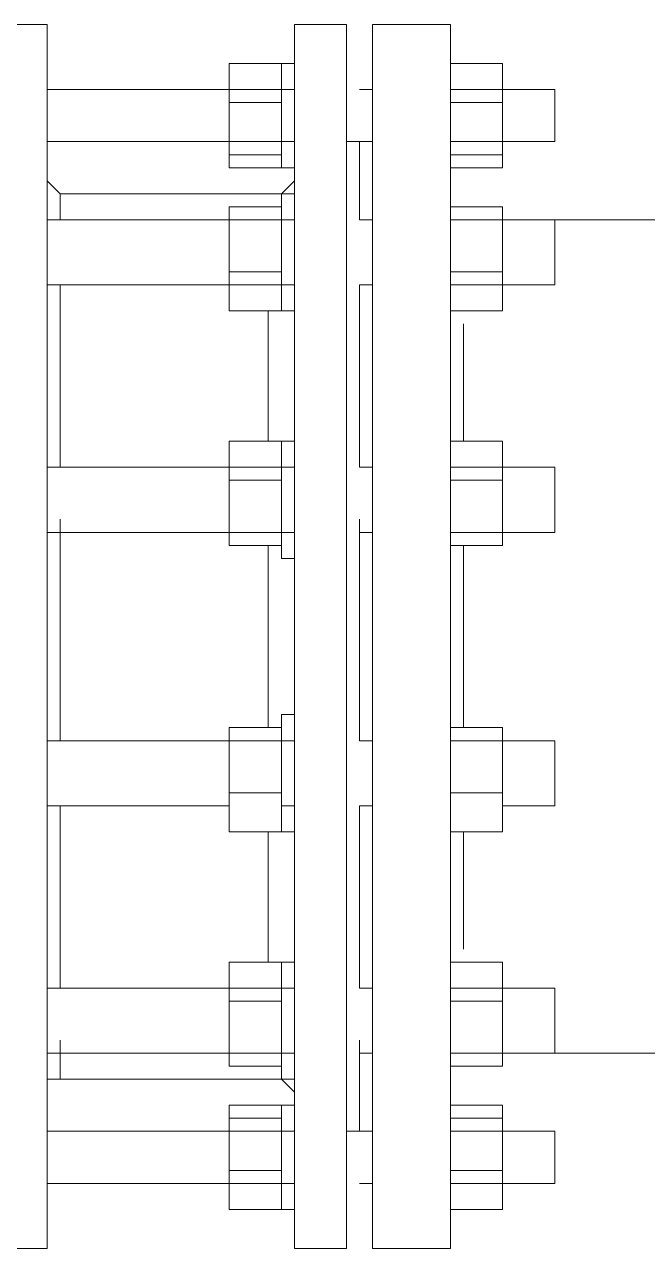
# Model space of a CAD drawing. Extents: x -187 to 52, y -9 to 65.
# Drawn here: x -130.0493 to -129.8469, y 35.9374 to 36.3349 of the extents above; entities that cross this region are included whole.
import ezdxf

# ---------------------------------------------------------------- set-up
doc = ezdxf.new("R2010")
doc.units = 0
doc.header["$MEASUREMENT"] = 0
doc.layers.add('PDF4_Geometría', color=7, linetype='Continuous')

msp = doc.modelspace()

# ---------------------------------------------------------------- linework, layer by layer
at = {"layer": 'PDF4_Geometría', "lineweight": 9}
for points in [[(-130.05893, 36.33489), (-130.04201, 36.33489)], [(-130.04201, 36.31374), (-130.04201, 36.3222), (-130.04201, 36.33489), (-130.04201, 36.3222)], [(-129.96166, 36.33489), (-129.94474, 36.33489)], [(-129.96166, 36.31374), (-129.96166, 36.3222), (-129.96166, 36.33489), (-129.96166, 36.3222)], [(-129.94474, 36.31374), (-129.94474, 36.3222), (-129.94474, 36.33489), (-129.94474, 36.3222)], [(-129.94474, 36.2926), (-129.94474, 36.28837), (-129.94474, 36.2926), (-129.94474, 36.28837), (-129.94474, 36.2926), (-129.94474, 36.28837), (-129.94474, 36.27568), (-129.94474, 36.27145), (-129.94474, 36.26722), (-129.94474, 36.25454), (-129.94474, 36.25031), (-129.94474, 36.21647), (-129.94474, 36.1911), (-129.94474, 36.18264), (-129.94474, 36.17418), (-129.94474, 36.16995), (-129.94474, 36.17418), (-129.94474, 36.13612), (-129.94474, 36.18264), (-129.94474, 36.22916), (-129.94474, 36.26722), (-129.94474, 36.30106), (-129.94474, 36.3222), (-129.94474, 36.33489), (-129.94474, 36.3222), (-129.94474, 36.31374), (-129.94474, 36.31797), (-129.94474, 36.31374), (-129.94474, 36.30951), (-129.94474, 36.29683)], [(-129.93628, 36.33489), (-129.91091, 36.33489)], [(-129.93628, 36.31374), (-129.93628, 36.3222), (-129.93628, 36.33066), (-129.93628, 36.33489), (-129.93628, 36.33066), (-129.93628, 36.3222)], [(-129.91091, 36.31374), (-129.91091, 36.3222), (-129.91091, 36.33066), (-129.91091, 36.33489), (-129.91091, 36.33066), (-129.91091, 36.3222)], [(-129.96589, 36.3222), (-129.96166, 36.3222)], [(-129.96589, 36.3222), (-129.96166, 36.3222)], [(-129.91091, 36.31374), (-129.91091, 36.3222), (-129.91091, 36.31374), (-129.91091, 36.3222)], [(-129.91091, 36.31374), (-129.91091, 36.3222), (-129.91091, 36.31374), (-129.91091, 36.3222)], [(-129.91091, 36.28837), (-129.91091, 36.30106), (-129.91091, 36.31374), (-129.91091, 36.3222), (-129.91091, 36.31374), (-129.91091, 36.30106)], [(-129.94051, 36.31374), (-129.93628, 36.31374)], [(-129.91091, 36.29683), (-129.91091, 36.30528), (-129.91091, 36.31374), (-129.91091, 36.30528)], [(-129.87708, 36.30106), (-129.87708, 36.29683), (-129.87708, 36.30106), (-129.87708, 36.30951), (-129.87708, 36.31374), (-129.87708, 36.30951)], [(-129.87708, 36.30528), (-129.87708, 36.29683), (-129.87708, 36.30528), (-129.87708, 36.31374)], [(-129.87708, 36.30106), (-129.87708, 36.29683), (-129.87708, 36.30106), (-129.87708, 36.30951), (-129.87708, 36.31374), (-129.87708, 36.30951)], [(-129.87708, 36.30528), (-129.87708, 36.29683), (-129.87708, 36.30528), (-129.87708, 36.31374)], [(-129.96589, 36.29683), (-129.96166, 36.29683), (-130.04201, 36.29683), (-129.9828, 36.29683), (-129.9828, 36.28837), (-129.96589, 36.28837)], [(-129.96589, 36.29683), (-129.96589, 36.28837), (-129.9828, 36.28837), (-129.9828, 36.29683), (-129.9828, 36.2926), (-129.9828, 36.28837), (-129.96589, 36.28837), (-129.96589, 36.2926)], [(-129.96166, 36.27145), (-129.96166, 36.29683)], [(-129.91091, 36.29683), (-129.91091, 36.28837), (-129.91091, 36.29683), (-129.91091, 36.28837)], [(-129.91091, 36.29683), (-129.91091, 36.28837), (-129.91091, 36.29683), (-129.91091, 36.28837)], [(-129.91091, 36.28837), (-129.91091, 36.29683)], [(-129.96166, 36.28414), (-129.96589, 36.27991), (-129.97012, 36.27991), (-129.96589, 36.27991)], [(-129.96589, 36.27568), (-129.96589, 36.27145), (-129.96589, 36.27991), (-129.96589, 36.27145), (-129.96589, 36.27991), (-129.96589, 36.27145), (-129.96589, 36.27568), (-129.97012, 36.27568)], [(-129.96589, 36.27991), (-129.96166, 36.27991)], [(-129.96589, 36.27991), (-129.96166, 36.27991)], [(-129.91091, 36.27991), (-129.91091, 36.27568)], [(-129.89399, 36.27568), (-129.89399, 36.27145), (-129.89399, 36.27568), (-129.91091, 36.27568), (-129.91091, 36.27991), (-129.91091, 36.27568)], [(-129.91091, 36.24185), (-129.91091, 36.24608), (-129.91091, 36.25877), (-129.91091, 36.27145), (-129.91091, 36.27991), (-129.91091, 36.27145), (-129.91091, 36.25877), (-129.91091, 36.24608)], [(-129.96589, 36.27568), (-129.96589, 36.27145), (-129.9828, 36.27145), (-129.9828, 36.27568)], [(-129.91091, 36.25031), (-129.91091, 36.25454), (-129.91091, 36.26299), (-129.91091, 36.27145), (-129.91091, 36.26299), (-129.91091, 36.25454)], [(-129.89399, 36.27145), (-129.74175, 36.27145)], [(-129.87708, 36.26299), (-129.87708, 36.25454), (-129.87708, 36.25031), (-129.87708, 36.25454), (-129.87708, 36.26299), (-129.87708, 36.27145)], [(-129.9828, 36.25454), (-129.9828, 36.24185), (-129.96589, 36.24185), (-129.96589, 36.25454)], [(-129.91091, 36.25454), (-129.91091, 36.24185), (-129.89399, 36.24185), (-129.89399, 36.25454)], [(-129.93628, 36.1911), (-129.93628, 36.21647), (-129.93628, 36.25031), (-129.93628, 36.21647)], [(-129.91091, 36.1911), (-129.91091, 36.19956), (-129.91091, 36.19533), (-129.91091, 36.19956)], [(-129.91091, 36.16573), (-129.91091, 36.1615), (-129.91091, 36.16995), (-129.91091, 36.18687), (-129.91091, 36.19533), (-129.91091, 36.18687), (-129.91091, 36.16995)], [(-129.91091, 36.16995), (-129.91091, 36.18264), (-129.91091, 36.1911), (-129.91091, 36.18264)], [(-129.87708, 36.1911), (-129.87708, 36.18264), (-129.87708, 36.17418), (-129.87708, 36.16995), (-129.87708, 36.17418), (-129.87708, 36.18264)], [(-129.93628, 36.13612), (-129.93628, 36.17418)], [(-129.91091, 36.16573), (-129.91091, 36.17418)], [(-129.9828, 36.16995), (-129.9828, 36.16573), (-129.96589, 36.16573), (-129.96589, 36.16995)], [(-129.91091, 36.16995), (-129.91091, 36.16573), (-129.89399, 36.16573), (-129.89399, 36.16995)], [(-129.96589, 36.10652), (-129.96589, 36.10229), (-129.9828, 36.10229), (-129.9828, 36.10652)], [(-129.89399, 36.10652), (-129.89399, 36.10229), (-129.91091, 36.10229), (-129.91091, 36.10652)], [(-129.91091, 36.08114), (-129.91091, 36.08537), (-129.91091, 36.09383), (-129.91091, 36.08537), (-129.91091, 36.08114), (-129.91091, 36.07269), (-129.91091, 36.08537), (-129.91091, 36.09806), (-129.91091, 36.08537), (-129.91091, 36.07269)], [(-129.91091, 36.09383), (-129.91091, 36.0896)], [(-129.93628, 36.02194), (-129.94051, 36.02194), (-129.94051, 36.05577), (-129.94051, 36.08114), (-129.93628, 36.08114), (-129.93628, 36.05577)], [(-129.96589, 36.02194), (-129.96589, 36.02617), (-129.96589, 36.03039), (-129.96589, 36.02617), (-129.96589, 36.01348)], [(-129.96166, 36.01348), (-129.96166, 36.02617), (-129.96166, 36.03039), (-129.96166, 36.02617), (-129.96166, 36.02194)], [(-129.89399, 36.03039), (-129.89399, 36.01771), (-129.91091, 36.01771), (-129.91091, 36.03039)], [(-129.91091, 36.02194), (-129.91091, 36.02617), (-129.91091, 36.03039), (-129.91091, 36.02617), (-129.91091, 36.01348), (-129.91091, 36.02617), (-129.91091, 36.03039), (-129.91091, 36.02617), (-129.91091, 36.02194), (-129.91091, 36.01348)], [(-129.87708, 36.02194), (-129.87708, 36.01348), (-129.87708, 36.00502), (-129.87708, 36.00079), (-129.87708, 36.00502), (-129.87708, 36.01348)], [(-129.96589, 36.00502), (-129.96589, 36.01348), (-129.96589, 36.00079), (-129.96589, 35.99233), (-129.96589, 36.00079)], [(-129.96166, 36.01348), (-129.96166, 36.00502), (-129.96166, 36.00079), (-129.96166, 35.99233), (-129.96166, 36.00079)], [(-129.91091, 36.00502), (-129.91091, 36.01348), (-129.91091, 36.00502), (-129.91091, 36.00079), (-129.91091, 35.99233), (-129.91091, 36.00079), (-129.91091, 36.01348), (-129.91091, 36.00079), (-129.91091, 35.99233), (-129.91091, 36.00079)], [(-129.94051, 35.98387), (-129.94051, 35.97542), (-129.94051, 35.98387), (-129.94051, 35.99656), (-129.94051, 36.00502), (-129.94051, 35.99656), (-129.94051, 35.98387), (-129.94051, 35.97542)], [(-130.04201, 35.97542), (-130.04201, 36.00079), (-130.04201, 35.99233), (-130.04201, 35.9881), (-130.04201, 35.99233), (-130.04201, 36.00079)], [(-129.96589, 36.00079), (-129.96589, 35.99233)], [(-129.96166, 35.99233), (-129.96589, 35.99233)], [(-129.96166, 35.99233), (-129.96589, 35.99233)], [(-129.91091, 35.99233), (-129.91091, 35.97965)], [(-129.96589, 35.98387), (-129.96589, 35.97965), (-129.9828, 35.97965), (-129.9828, 35.98387)], [(-129.96589, 35.98387), (-129.96166, 35.98387)], [(-129.96589, 35.98387), (-129.96166, 35.98387)], [(-129.96589, 35.98387), (-129.96589, 35.97542)], [(-129.96589, 35.98387), (-129.96589, 35.97542)], [(-129.94474, 35.98387), (-129.94474, 35.97965)], [(-129.93628, 35.98387), (-129.93628, 35.97542), (-129.93628, 35.98387), (-129.93628, 35.97542), (-129.93628, 35.98387), (-129.93628, 35.97965)], [(-129.91091, 35.98387), (-129.91091, 35.97542)], [(-129.91091, 35.97542), (-129.91091, 35.98387), (-129.91091, 35.97542), (-129.91091, 35.98387)], [(-129.89399, 35.98387), (-129.89399, 35.97965), (-129.91091, 35.97965), (-129.91091, 35.98387)], [(-129.91091, 35.97542), (-129.91091, 35.98387), (-129.91091, 35.97119), (-129.91091, 35.9585), (-129.91091, 35.97119), (-129.91091, 35.98387), (-129.91091, 35.97542), (-129.91091, 35.97119), (-129.91091, 35.96273), (-129.91091, 35.97119)], [(-129.87708, 35.96696), (-129.87708, 35.97542), (-129.87708, 35.96696), (-129.87708, 35.9585)], [(-129.87708, 35.97119), (-129.87708, 35.97542), (-129.87708, 35.97119), (-129.87708, 35.96273), (-129.87708, 35.9585), (-129.87708, 35.96273)], [(-129.87708, 35.96696), (-129.87708, 35.97542), (-129.87708, 35.96696), (-129.87708, 35.9585)], [(-129.87708, 35.97119), (-129.87708, 35.97542), (-129.87708, 35.97119), (-129.87708, 35.96273), (-129.87708, 35.9585), (-129.87708, 35.96273)], [(-129.91091, 35.9585), (-129.91091, 35.96273), (-129.91091, 35.9585), (-129.91091, 35.95004), (-129.91091, 35.9585), (-129.91091, 35.95004)], [(-130.04201, 35.9585), (-130.04201, 35.95004), (-130.04201, 35.93735), (-130.04201, 35.95004)], [(-129.96589, 35.9585), (-129.96589, 35.95004)], [(-129.96589, 35.9585), (-129.96589, 35.95004)], [(-129.96166, 35.9585), (-129.96166, 35.95004), (-129.96166, 35.93735), (-129.96166, 35.95004)], [(-129.94474, 35.9585), (-129.94474, 35.95004), (-129.94474, 35.93735), (-129.94474, 35.95004)], [(-129.93628, 35.9585), (-129.93628, 35.95004), (-129.93628, 35.94158), (-129.93628, 35.93735), (-129.93628, 35.94158), (-129.93628, 35.95004)], [(-129.91091, 35.9585), (-129.91091, 35.95004), (-129.91091, 35.94158), (-129.91091, 35.93735), (-129.91091, 35.94158), (-129.91091, 35.95004)], [(-129.91091, 35.9585), (-129.91091, 35.95004), (-129.91091, 35.9585), (-129.91091, 35.95004)], [(-129.96166, 35.95004), (-129.96589, 35.95004)], [(-129.96166, 35.95004), (-129.96589, 35.95004)], [(-130.04201, 35.93735), (-130.05893, 35.93735)], [(-129.94474, 35.93735), (-129.96166, 35.93735)], [(-129.91091, 35.93735), (-129.93628, 35.93735)]]:
    msp.add_lwpolyline(points, close=True, dxfattribs=at)
for points in [[(-130.04201, 36.2926), (-130.04201, 36.29683), (-130.04201, 36.30951), (-130.04201, 36.31374), (-130.04201, 36.31797), (-130.04201, 36.31374), (-130.04201, 36.3222), (-130.04201, 36.33489), (-130.04201, 36.3222), (-130.04201, 36.30106), (-130.04201, 36.26722), (-130.04201, 36.22916), (-130.04201, 36.18264), (-130.04201, 36.13612), (-130.04201, 36.0896), (-130.04201, 36.04308), (-130.04201, 36.00502), (-130.04201, 35.97119), (-130.04201, 35.95004), (-130.04201, 35.93735), (-130.04201, 35.95004), (-130.04201, 35.9585), (-129.96166, 35.9585), (-129.96166, 35.95004), (-129.96166, 35.9585), (-129.96166, 35.95004), (-129.96166, 35.93735), (-129.96166, 35.95004), (-129.96166, 35.97119), (-129.96166, 36.00502), (-129.96166, 36.04308), (-129.96166, 36.0896), (-129.96166, 36.13612), (-129.96166, 36.18264), (-129.96166, 36.22916), (-129.96166, 36.26722), (-129.96166, 36.30106), (-129.96166, 36.3222), (-129.96166, 36.33489), (-129.96166, 36.3222), (-129.96166, 36.31374), (-129.96166, 36.31797), (-129.96166, 36.31374), (-129.96166, 36.30951), (-129.96166, 36.29683), (-129.96166, 36.2926)], [(-129.93628, 36.18264), (-129.93628, 36.1911), (-129.94051, 36.1911), (-129.94051, 36.21647), (-129.94051, 36.25031), (-129.93628, 36.25031), (-129.93628, 36.25454), (-129.93628, 36.25877), (-129.93628, 36.26299), (-129.93628, 36.26722), (-129.93628, 36.27145), (-129.93628, 36.27568), (-129.93628, 36.28837), (-129.93628, 36.29683), (-129.93628, 36.28837), (-129.93628, 36.29683), (-129.93628, 36.28837), (-129.93628, 36.27568), (-129.93628, 36.27145), (-129.93628, 36.27568), (-129.93628, 36.28837), (-129.93628, 36.29683), (-129.93628, 36.28837), (-129.93628, 36.29683), (-129.93628, 36.30528), (-129.93628, 36.30951), (-129.93628, 36.31374), (-129.93628, 36.3222), (-129.93628, 36.33066), (-129.93628, 36.33489), (-129.93628, 36.33066), (-129.93628, 36.3222), (-129.93628, 36.29683), (-129.93628, 36.26722), (-129.93628, 36.22916), (-129.93628, 36.18264), (-129.93628, 36.13612), (-129.93628, 36.10229), (-129.93628, 36.09806)], [(-129.89399, 36.2926), (-129.89399, 36.28837), (-129.91091, 36.28837), (-129.91091, 36.2926), (-129.91091, 36.28837), (-129.89399, 36.28837), (-129.89399, 36.2926), (-129.89399, 36.29683), (-129.89399, 36.28837), (-129.91091, 36.28837), (-129.91091, 36.29683), (-129.91091, 36.28837), (-129.91091, 36.29683), (-129.91091, 36.2926), (-129.91091, 36.27991), (-129.91091, 36.29683), (-129.91091, 36.30528), (-129.91091, 36.30951), (-129.91091, 36.31374), (-129.91091, 36.3222), (-129.91091, 36.33066), (-129.91091, 36.33489), (-129.91091, 36.33066), (-129.91091, 36.3222), (-129.91091, 36.29683), (-129.91091, 36.26722), (-129.91091, 36.22916), (-129.91091, 36.18264), (-129.91091, 36.13612), (-129.91091, 36.0896), (-129.91091, 36.04308), (-129.91091, 36.00502), (-129.91091, 35.97542), (-129.91091, 35.95004), (-129.91091, 35.94158), (-129.91091, 35.93735), (-129.91091, 35.94158), (-129.91091, 35.95004), (-129.91091, 35.9585), (-129.91091, 35.95004), (-129.89399, 35.95004), (-129.89399, 35.9585), (-129.89399, 35.95427), (-129.89399, 35.95004), (-129.91091, 35.95004), (-129.91091, 35.95427), (-129.91091, 35.9585), (-129.87708, 35.9585)], [(-129.9828, 36.3222), (-129.96589, 36.3222)], [(-129.9828, 36.3222), (-129.9828, 36.31797)], [(-129.9828, 36.3222), (-129.96589, 36.3222)], [(-129.9828, 36.3222), (-129.9828, 36.31374)], [(-129.9828, 36.3222), (-129.9828, 36.31797)], [(-129.9828, 36.30528), (-129.9828, 36.30951), (-129.9828, 36.2926), (-129.96589, 36.2926), (-129.96589, 36.30951), (-129.9828, 36.30951), (-129.9828, 36.3222), (-129.96589, 36.3222), (-129.96589, 36.31797), (-129.96589, 36.31374), (-129.96589, 36.3222), (-129.96589, 36.30951), (-129.96589, 36.30528)], [(-129.9828, 36.3222), (-129.96589, 36.3222)], [(-129.96589, 36.31374), (-129.96589, 36.3222), (-129.96589, 36.31374)], [(-129.96589, 36.31374), (-129.96589, 36.3222)], [(-129.96589, 36.3222), (-129.96589, 36.31374)], [(-129.96589, 36.31374), (-129.96589, 36.3222)], [(-129.96589, 36.31374), (-129.96589, 36.3222), (-129.96589, 36.31374)], [(-129.96589, 36.31797), (-129.96589, 36.3222)], [(-129.96589, 36.3222), (-129.96589, 36.31374), (-129.96589, 36.30106), (-129.96589, 36.28837)], [(-129.96166, 36.31374), (-129.96166, 36.3222), (-129.96166, 36.31374)], [(-129.96166, 36.3222), (-129.96166, 36.31374)], [(-129.96166, 36.31374), (-129.96166, 36.3222)], [(-129.96166, 36.31374), (-129.96166, 36.3222), (-129.96166, 36.31374)], [(-129.96166, 36.3222), (-129.96166, 36.31374)], [(-129.96166, 36.28837), (-129.96166, 36.30106), (-129.96166, 36.31374), (-129.96166, 36.3222)], [(-129.91091, 36.31374), (-129.91091, 36.3222), (-129.91091, 36.31374)], [(-129.91091, 36.31374), (-129.91091, 36.3222), (-129.91091, 36.31374)], [(-129.91091, 36.30528), (-129.91091, 36.30951), (-129.91091, 36.2926), (-129.89399, 36.2926), (-129.89399, 36.30951), (-129.91091, 36.30951), (-129.91091, 36.3222), (-129.89399, 36.3222), (-129.89399, 36.31797), (-129.89399, 36.31374), (-129.87708, 36.31374), (-129.91091, 36.31374), (-129.91091, 36.31797), (-129.91091, 36.31374), (-129.91091, 36.3222), (-129.89399, 36.3222), (-129.89399, 36.31374), (-129.89399, 36.31797), (-129.89399, 36.3222), (-129.91091, 36.3222), (-129.91091, 36.31797), (-129.91091, 36.3222), (-129.89399, 36.3222), (-129.89399, 36.30951), (-129.89399, 36.30528)], [(-129.91091, 36.31374), (-129.91091, 36.3222), (-129.91091, 36.31374)], [(-129.9828, 36.31797), (-129.9828, 36.31374)], [(-129.9828, 36.31797), (-129.9828, 36.31374)], [(-129.96589, 36.31374), (-129.96589, 36.31797)], [(-129.9828, 36.31374), (-130.04201, 36.31374)], [(-129.96166, 36.31374), (-130.04201, 36.31374)], [(-129.96166, 36.31374), (-129.96589, 36.31374)], [(-129.96589, 36.29683), (-129.96589, 36.30528), (-129.96589, 36.31374)], [(-129.96166, 36.31374), (-129.96166, 36.30528), (-129.96166, 36.29683)], [(-129.9828, 36.29683), (-129.9828, 36.30106)], [(-129.96589, 36.30106), (-129.96589, 36.29683)], [(-129.91091, 36.30106), (-129.91091, 36.29683), (-129.91091, 36.28837), (-129.89399, 36.28837), (-129.89399, 36.29683), (-129.87708, 36.29683), (-129.91091, 36.29683), (-129.91091, 36.27991), (-129.91091, 36.27568), (-129.91091, 36.27145), (-129.87708, 36.27145)], [(-129.89399, 36.30106), (-129.89399, 36.29683)], [(-129.96166, 36.24185), (-129.96166, 36.24608), (-129.96166, 36.25877), (-129.96166, 36.27145), (-129.96166, 36.27991), (-129.96166, 36.27145), (-129.96166, 36.27568), (-129.96166, 36.28414), (-129.96166, 36.27991), (-129.96166, 36.27145), (-129.96166, 36.27568), (-129.96166, 36.28414), (-129.96166, 36.27991), (-129.96166, 36.27145), (-130.04201, 36.27145), (-130.04201, 36.27991), (-130.04201, 36.28414), (-130.04201, 36.27568), (-130.04201, 36.27145), (-130.04201, 36.29683), (-130.04201, 36.27145), (-130.04201, 36.27991), (-130.04201, 36.28414), (-130.04201, 36.27568), (-130.04201, 36.27145), (-130.04201, 36.26722), (-130.04201, 36.25454), (-130.04201, 36.25031)], [(-130.04201, 36.27145), (-130.04201, 36.29683)], [(-129.96589, 36.29683), (-129.96589, 36.28837), (-129.96589, 36.29683)], [(-129.96589, 36.28837), (-129.96589, 36.29683)], [(-129.96589, 36.29683), (-129.96589, 36.28837)], [(-129.96589, 36.29683), (-129.96589, 36.28837), (-129.96589, 36.29683)], [(-129.96589, 36.28837), (-129.96589, 36.29683)], [(-129.96166, 36.29683), (-129.96166, 36.28837), (-129.96166, 36.29683)], [(-129.96166, 36.29683), (-129.96166, 36.28837), (-129.96166, 36.29683)], [(-129.96166, 36.27145), (-129.96166, 36.29683)], [(-129.96166, 36.29683), (-129.96166, 36.28837), (-129.96166, 36.29683)], [(-129.96166, 36.29683), (-129.96166, 36.28837)], [(-129.93628, 36.2926), (-129.93628, 36.28837), (-129.93628, 36.29683), (-129.93628, 36.28837), (-129.93628, 36.29683), (-129.93628, 36.28837), (-129.93628, 36.29683), (-129.94051, 36.29683), (-129.93628, 36.29683), (-129.94051, 36.29683), (-129.94474, 36.29683)], [(-129.93628, 36.27145), (-129.94051, 36.27145), (-129.94051, 36.27568), (-129.94051, 36.28837), (-129.94051, 36.29683), (-129.94051, 36.28837), (-129.94051, 36.29683), (-129.94051, 36.28837), (-129.94051, 36.27568), (-129.94051, 36.27145)], [(-129.94051, 36.28837), (-129.94051, 36.29683), (-129.94051, 36.28837)], [(-129.94051, 36.28837), (-129.94051, 36.29683), (-129.94051, 36.28837)], [(-129.93628, 36.28837), (-129.93628, 36.29683), (-129.93628, 36.28837)], [(-129.91091, 36.29683), (-129.91091, 36.28837), (-129.91091, 36.29683)], [(-129.9828, 36.2926), (-129.9828, 36.28837), (-129.96589, 36.28837), (-129.96589, 36.2926)], [(-129.94474, 36.28837), (-129.94474, 36.2926), (-129.94474, 36.28837)], [(-129.96589, 36.28837), (-129.96166, 36.28837)], [(-129.96589, 36.28837), (-129.96166, 36.28837)], [(-129.96589, 36.28837), (-129.96166, 36.28837)], [(-129.96589, 36.28837), (-129.96166, 36.28837)], [(-130.03778, 36.27991), (-130.04201, 36.28414), (-130.03778, 36.27991), (-129.97012, 36.27991)], [(-130.03778, 36.27145), (-130.03778, 36.27991), (-130.03778, 36.27145), (-130.03778, 36.27991), (-130.03778, 36.27145), (-130.04201, 36.27145), (-129.99126, 36.27145)], [(-129.96589, 36.27145), (-129.96589, 36.27991), (-129.96589, 36.27145), (-129.96589, 36.27568), (-129.97012, 36.27568)], [(-129.96589, 36.27145), (-129.96589, 36.27991)], [(-129.96589, 36.27991), (-129.96589, 36.27145), (-129.96589, 36.25877), (-129.96589, 36.24608), (-129.96589, 36.24185)], [(-129.96166, 36.27145), (-129.96166, 36.27991), (-129.96166, 36.27145)], [(-129.96166, 36.27991), (-129.96166, 36.27145), (-129.96166, 36.27991)], [(-129.96166, 36.27145), (-129.96166, 36.27991), (-129.96166, 36.27145)], [(-129.91091, 36.27991), (-129.91091, 36.27568), (-129.91091, 36.27991)], [(-129.89399, 36.27145), (-129.89399, 36.27568), (-129.91091, 36.27568), (-129.91091, 36.27991), (-129.91091, 36.27568)], [(-129.91091, 36.27145), (-129.91091, 36.27991), (-129.91091, 36.27145)], [(-129.91091, 36.27568), (-129.89399, 36.27568)], [(-129.91091, 36.27568), (-129.91091, 36.27145), (-129.89399, 36.27145), (-129.89399, 36.27568)], [(-129.9828, 36.25031), (-129.9828, 36.25454), (-129.9828, 36.27145), (-129.9828, 36.26722)], [(-129.96589, 36.25031), (-129.96589, 36.25454), (-129.96589, 36.27145), (-129.96589, 36.26299), (-129.96589, 36.25454), (-129.96589, 36.25031), (-129.96589, 36.24608), (-129.96589, 36.24185), (-129.96166, 36.24185), (-129.96166, 36.24608), (-129.96166, 36.25031), (-129.96166, 36.25454), (-129.96166, 36.26299), (-129.96166, 36.27145)], [(-129.96589, 36.27145), (-129.96589, 36.26722)], [(-129.96166, 36.26722), (-129.96166, 36.27145)], [(-129.91091, 36.26722), (-129.91091, 36.27145), (-129.91091, 36.26722), (-129.91091, 36.26299), (-129.91091, 36.25877), (-129.91091, 36.25454), (-129.91091, 36.25031), (-129.87708, 36.25031)], [(-129.91091, 36.25031), (-129.91091, 36.24608), (-129.91091, 36.24185), (-129.91091, 36.24608), (-129.91091, 36.25031), (-129.91091, 36.25454), (-129.91091, 36.27145)], [(-129.89399, 36.27145), (-129.89399, 36.25454), (-129.89399, 36.25031)], [(-129.89399, 36.27145), (-129.89399, 36.26722)], [(-129.96166, 36.25031), (-129.96166, 36.25454), (-129.96166, 36.26722)], [(-129.9828, 36.25877), (-129.9828, 36.26299)], [(-129.96589, 36.26299), (-129.96589, 36.25877)], [(-129.91091, 36.25877), (-129.91091, 36.26299)], [(-129.9828, 36.09806), (-129.9828, 36.10229), (-130.04201, 36.10229), (-130.04201, 36.13612), (-130.04201, 36.17418), (-130.04201, 36.16995), (-130.04201, 36.17418), (-130.04201, 36.18264), (-130.04201, 36.1911), (-130.04201, 36.20802), (-130.04201, 36.24185), (-130.04201, 36.25031), (-129.96166, 36.25031), (-129.96166, 36.24185), (-129.96166, 36.20802), (-129.96166, 36.1911), (-129.96166, 36.18264), (-129.96166, 36.17418), (-129.96166, 36.16995), (-129.96166, 36.17418), (-129.96166, 36.13612), (-129.96166, 36.10229), (-129.96589, 36.10229), (-129.96589, 36.09806), (-129.96589, 36.10229), (-129.96589, 36.10652), (-129.96589, 36.11075), (-129.96589, 36.10652), (-129.96589, 36.09806), (-129.96589, 36.08537), (-129.96589, 36.07269), (-129.96589, 36.08114), (-129.96589, 36.08537), (-129.96589, 36.07269)], [(-130.03778, 36.1911), (-130.03778, 36.20802), (-130.03778, 36.23762), (-130.03778, 36.25031)], [(-129.94051, 36.25031), (-129.94051, 36.21647), (-129.94051, 36.1911)], [(-129.93628, 36.25031), (-129.93628, 36.21647), (-129.93628, 36.1911)], [(-129.91091, 36.24608), (-129.91091, 36.23339), (-129.91091, 36.21647), (-129.91091, 36.19956), (-129.89399, 36.19956), (-129.89399, 36.18687), (-129.91091, 36.18687), (-129.91091, 36.19956)], [(-129.97012, 36.24185), (-129.97012, 36.23762), (-129.97012, 36.20802), (-129.97012, 36.19956)], [(-129.90668, 36.19956), (-129.90668, 36.20802), (-129.90668, 36.21647), (-129.90668, 36.22916), (-129.90668, 36.23762)], [(-129.96166, 36.19956), (-129.96589, 36.19956), (-129.9828, 36.19956), (-129.9828, 36.18687), (-129.96589, 36.18687), (-129.96589, 36.19956)], [(-129.96589, 36.18264), (-129.96589, 36.18687), (-129.96589, 36.16995), (-129.96589, 36.18264), (-129.96589, 36.1911), (-129.96589, 36.19956), (-129.96589, 36.19533), (-129.96589, 36.18687), (-129.96589, 36.16995), (-129.96589, 36.1615), (-129.96589, 36.16573), (-129.96589, 36.17418), (-129.96589, 36.17841)], [(-129.96166, 36.17418), (-129.96166, 36.16573), (-129.96166, 36.16995), (-129.96166, 36.18687), (-129.96166, 36.19533), (-129.96166, 36.19956), (-129.96166, 36.1911)], [(-129.87708, 36.1911), (-129.91091, 36.1911), (-129.91091, 36.19533)], [(-130.04201, 36.16995), (-129.96166, 36.16995), (-129.96166, 36.18264), (-129.96166, 36.1911), (-130.04201, 36.1911)], [(-129.91091, 36.1911), (-129.91091, 36.18264), (-129.91091, 36.17418), (-129.91091, 36.16995), (-129.87708, 36.16995)], [(-129.9828, 36.18264), (-129.9828, 36.18687), (-129.9828, 36.16995)], [(-129.91091, 36.18264), (-129.91091, 36.18687), (-129.91091, 36.16995)], [(-129.89399, 36.16995), (-129.89399, 36.18687), (-129.89399, 36.18264)], [(-129.9828, 36.17418), (-129.9828, 36.17841)], [(-129.94051, 36.16995), (-129.93628, 36.16995), (-129.93628, 36.17418), (-129.93628, 36.17841)], [(-129.91091, 36.17841), (-129.91091, 36.17418), (-129.91091, 36.15727), (-129.91091, 36.13612), (-129.91091, 36.11498), (-129.91091, 36.10229), (-129.91091, 36.09806), (-129.91091, 36.10229), (-129.91091, 36.08537), (-129.89399, 36.08537), (-129.89399, 36.10229)], [(-129.89399, 36.17841), (-129.89399, 36.17418)], [(-130.03778, 36.10229), (-130.03778, 36.13612), (-130.03778, 36.17418)], [(-129.94051, 35.9585), (-129.93628, 35.9585), (-129.93628, 35.95004), (-129.93628, 35.94158), (-129.93628, 35.93735), (-129.93628, 35.94158), (-129.93628, 35.95004), (-129.93628, 35.97542), (-129.93628, 36.00502), (-129.93628, 36.04308), (-129.93628, 36.0896), (-129.93628, 36.13612), (-129.93628, 36.10229), (-129.94051, 36.10229), (-129.94051, 36.13612), (-129.94051, 36.17418), (-129.94051, 36.13612), (-129.94051, 36.10229)], [(-129.93628, 36.10229), (-129.93628, 36.13612), (-129.93628, 36.17418)], [(-129.97012, 36.10652), (-129.97012, 36.13612), (-129.97012, 36.16573)], [(-129.90668, 36.10652), (-129.90668, 36.11921), (-129.90668, 36.13612), (-129.90668, 36.15304), (-129.90668, 36.16573)], [(-129.96589, 36.1615), (-129.96166, 36.1615)], [(-129.94474, 35.9585), (-129.94474, 35.95004), (-129.94474, 35.93735), (-129.94474, 35.95004), (-129.94474, 35.97119), (-129.94474, 36.00502), (-129.94474, 36.04308), (-129.94474, 36.0896), (-129.94474, 36.13612), (-129.94474, 36.10229), (-129.94474, 36.09806), (-129.94474, 36.0896)], [(-129.96166, 36.10652), (-129.96166, 36.09806), (-129.96166, 36.10229), (-129.96166, 36.10652), (-129.96166, 36.11075), (-129.96589, 36.11075)], [(-129.91091, 36.10652), (-129.91091, 36.09806), (-129.91091, 36.10652), (-129.91091, 36.11075), (-129.91091, 36.10652), (-129.91091, 36.10229), (-129.91091, 36.09806), (-129.91091, 36.10229), (-129.91091, 36.10652), (-129.91091, 36.11075)], [(-130.04201, 36.10229), (-130.04201, 36.09806), (-130.04201, 36.0896)], [(-129.9828, 36.10229), (-129.9828, 36.08537), (-129.96589, 36.08537), (-129.96589, 36.10229)], [(-129.96166, 36.0896), (-129.96166, 36.09806), (-129.96166, 36.10229)], [(-129.87708, 36.09806), (-129.87708, 36.10229), (-129.89399, 36.10229), (-129.89399, 36.09806)], [(-129.87708, 36.09383), (-129.87708, 36.08537), (-129.87708, 36.08114), (-129.87708, 36.08537), (-129.87708, 36.09383), (-129.87708, 36.10229)], [(-129.96166, 36.09383), (-129.96166, 36.08537), (-129.96166, 36.08114), (-129.96166, 36.07269), (-129.96166, 36.08537), (-129.96166, 36.09806)], [(-129.9828, 36.0896), (-129.9828, 36.09383)], [(-129.96589, 36.0896), (-129.96589, 36.09383), (-129.96589, 36.08537), (-129.96589, 36.08114), (-129.96166, 36.08114), (-129.96166, 36.06), (-129.96166, 36.03039), (-129.96166, 36.02194)], [(-129.93628, 36.0896), (-129.93628, 36.09383)], [(-129.89399, 36.09383), (-129.89399, 36.0896)], [(-129.96166, 36.00079), (-129.96166, 35.97542), (-130.04201, 35.97542), (-130.04201, 36.00079), (-129.96166, 36.00079), (-129.96166, 35.99233), (-129.96166, 35.9881), (-129.96166, 35.99233), (-129.96166, 36.00079), (-129.96166, 35.97542), (-129.96166, 36.00079), (-129.96166, 35.99233), (-129.96166, 35.9881), (-129.96166, 35.99233), (-129.96166, 36.00502), (-129.96166, 36.01348), (-129.96166, 36.02194), (-130.04201, 36.02194), (-130.04201, 36.03039), (-130.04201, 36.06), (-130.04201, 36.08114), (-129.9828, 36.08114), (-129.9828, 36.08537), (-129.9828, 36.07269), (-129.96589, 36.07269), (-129.96166, 36.07269)], [(-130.04201, 36.08537), (-130.04201, 36.08114)], [(-129.96166, 36.08114), (-129.96166, 36.08537)], [(-129.94474, 36.08537), (-129.94474, 36.08114), (-129.94474, 36.05577), (-129.94474, 36.02194), (-129.94474, 36.01348), (-129.94474, 36.00502), (-129.94474, 36.00079)], [(-129.93628, 36.00079), (-129.93628, 36.00502), (-129.93628, 36.01348), (-129.93628, 36.02194), (-129.93628, 36.05577), (-129.93628, 36.08114), (-129.93628, 36.08537)], [(-129.87708, 36.02194), (-129.91091, 36.02194), (-129.91091, 36.02617), (-129.91091, 36.03885), (-129.91091, 36.05577), (-129.91091, 36.07269), (-129.91091, 36.08114), (-129.91091, 36.08537), (-129.91091, 36.08114)], [(-129.91091, 36.08537), (-129.91091, 36.07269), (-129.89399, 36.07269), (-129.89399, 36.08537), (-129.89399, 36.08114), (-129.87708, 36.08114)], [(-130.03778, 36.02194), (-130.03778, 36.03462), (-130.03778, 36.06423), (-130.03778, 36.08114)], [(-129.94051, 36.08114), (-129.94051, 36.05577), (-129.94051, 36.02194)], [(-129.93628, 36.02194), (-129.93628, 36.05577), (-129.93628, 36.08114)], [(-129.97012, 36.03039), (-129.97012, 36.03462), (-129.97012, 36.06423), (-129.97012, 36.07269)], [(-129.90668, 36.07269), (-129.90668, 36.06846), (-129.90668, 36.06423), (-129.90668, 36.05577), (-129.90668, 36.04308), (-129.90668, 36.03462)], [(-129.96166, 36.03039), (-129.96589, 36.03039), (-129.9828, 36.03039), (-129.9828, 36.01771), (-129.96589, 36.01771), (-129.96589, 36.03039)], [(-130.04201, 36.02194), (-130.04201, 36.01348), (-130.04201, 36.00502), (-130.04201, 35.99233), (-130.04201, 35.9881), (-130.04201, 35.99233), (-130.04201, 36.00079)], [(-129.91091, 36.02194), (-129.91091, 36.01348), (-129.91091, 36.00502), (-129.91091, 36.00925)], [(-129.9828, 36.01348), (-129.9828, 36.01771), (-129.9828, 36.00079), (-129.96589, 36.00079), (-129.96589, 36.01771), (-129.96589, 36.01348)], [(-129.91091, 36.01348), (-129.91091, 36.01771), (-129.91091, 36.00079), (-129.89399, 36.00079), (-129.89399, 36.01771), (-129.89399, 36.01348)], [(-129.9828, 36.00502), (-129.9828, 36.00925)], [(-129.96589, 36.00925), (-129.96589, 36.00502)], [(-129.89399, 36.00925), (-129.89399, 36.00502)], [(-129.97012, 35.99233), (-129.96589, 35.99233), (-129.96166, 35.9881), (-129.96589, 35.99233), (-129.97012, 35.99233), (-130.03778, 35.99233), (-130.04201, 35.99233), (-130.04201, 35.9881), (-130.04201, 35.99233), (-130.03778, 35.99233), (-130.03778, 35.99656), (-130.03778, 35.99233), (-130.03778, 35.99656), (-130.03778, 36.00502)], [(-130.04201, 36.00502), (-130.04201, 36.00079), (-130.04201, 36.00502)], [(-129.96166, 36.00502), (-129.96166, 36.00079), (-129.96166, 36.00502)], [(-129.94474, 36.00502), (-129.94474, 36.00079), (-129.94474, 36.00502)], [(-129.94051, 36.00079), (-129.93628, 36.00079), (-129.93628, 36.00502), (-129.93628, 35.99656), (-129.93628, 35.98387), (-129.93628, 35.97542), (-129.93628, 35.98387), (-129.93628, 35.97542), (-129.93628, 35.98387), (-129.93628, 35.99656)], [(-129.93628, 35.96696), (-129.93628, 35.97119), (-129.93628, 35.97542), (-129.93628, 35.97965), (-129.93628, 35.98387), (-129.93628, 35.97542), (-129.93628, 35.98387), (-129.93628, 35.99656), (-129.93628, 36.00502)], [(-129.91091, 36.00079), (-129.91091, 36.00502)], [(-129.91091, 36.00502), (-129.91091, 36.00079)], [(-129.99126, 36.00079), (-130.04201, 36.00079), (-130.03778, 36.00079)], [(-129.9828, 36.00079), (-129.9828, 35.99656)], [(-129.97012, 35.99656), (-129.96589, 35.99656), (-129.96589, 36.00079)], [(-129.97012, 35.99656), (-129.96589, 35.99656), (-129.96589, 36.00079)], [(-129.96589, 36.00079), (-129.96589, 35.99233), (-129.96589, 36.00079)], [(-129.96589, 35.99656), (-129.96589, 36.00079)], [(-129.96589, 36.00079), (-129.96589, 35.99233)], [(-129.96589, 35.99233), (-129.96589, 36.00079)], [(-129.96589, 35.99656), (-129.96589, 36.00079)], [(-129.96166, 35.99233), (-129.96166, 36.00079), (-129.96166, 35.99233)], [(-129.96166, 36.00079), (-129.96166, 35.99233), (-129.96166, 36.00079)], [(-129.96166, 35.99233), (-129.96166, 36.00079), (-129.96166, 35.99233)], [(-129.87708, 36.00079), (-129.91091, 36.00079), (-129.91091, 35.99656), (-129.89399, 35.99656), (-129.89399, 36.00079), (-129.89399, 35.99656), (-129.91091, 35.99656), (-129.89399, 35.99656), (-129.89399, 36.00079), (-129.89399, 35.99656), (-129.91091, 35.99656), (-129.91091, 35.99233), (-129.91091, 35.97965), (-129.91091, 35.97542), (-129.91091, 35.98387), (-129.89399, 35.98387), (-129.89399, 35.97542)], [(-129.74175, 36.00079), (-129.89399, 36.00079), (-129.74175, 36.00079)], [(-130.03778, 35.99233), (-130.03778, 35.99656)], [(-129.96589, 35.99656), (-129.9828, 35.99656)], [(-129.96589, 35.99656), (-129.97012, 35.99656)], [(-129.94474, 35.99656), (-129.94474, 35.98387), (-129.94474, 35.97965), (-129.94474, 35.98387), (-129.94474, 35.97965), (-129.94474, 35.97542), (-129.94474, 35.97119), (-129.94474, 35.96696)], [(-129.91091, 35.99233), (-129.91091, 35.99656)], [(-129.91091, 35.99233), (-129.91091, 35.99656)], [(-129.91091, 35.99233), (-129.91091, 35.99656), (-129.91091, 35.99233)], [(-129.91091, 35.99656), (-129.91091, 35.99233), (-129.91091, 35.99656)], [(-129.91091, 35.99233), (-129.91091, 35.99656), (-129.91091, 35.99233)], [(-129.9828, 35.98387), (-129.96589, 35.98387)], [(-129.9828, 35.98387), (-129.9828, 35.97542)], [(-129.9828, 35.98387), (-129.96589, 35.98387)], [(-129.9828, 35.98387), (-129.9828, 35.97965)], [(-129.9828, 35.97542), (-129.9828, 35.98387), (-129.96589, 35.98387), (-129.96589, 35.97542)], [(-129.96589, 35.97542), (-129.96589, 35.98387)], [(-129.96589, 35.97542), (-129.96589, 35.98387), (-129.96589, 35.97542)], [(-129.96589, 35.97965), (-129.96589, 35.98387)], [(-129.96589, 35.97542), (-129.96589, 35.98387), (-129.96589, 35.97119), (-129.96589, 35.9585)], [(-129.96166, 35.97542), (-129.96166, 35.98387), (-129.96166, 35.97542)], [(-129.96166, 35.97542), (-129.96166, 35.98387), (-129.96166, 35.97542)], [(-129.96166, 35.95427), (-129.96166, 35.96273), (-129.96166, 35.97119), (-129.96166, 35.97542), (-129.96166, 35.98387), (-129.96166, 35.97119), (-129.96166, 35.9585), (-129.96166, 35.95004), (-129.96166, 35.9585), (-129.96166, 35.95004), (-129.96166, 35.9585), (-129.96166, 35.96273)], [(-129.96166, 35.97542), (-129.96166, 35.98387), (-129.96166, 35.97542)], [(-129.94474, 35.98387), (-129.94474, 35.97965), (-129.94474, 35.98387)], [(-129.94051, 35.98387), (-129.94051, 35.97542), (-129.94051, 35.98387)], [(-129.94051, 35.98387), (-129.94051, 35.97542), (-129.94051, 35.98387)], [(-129.93628, 35.98387), (-129.93628, 35.97542), (-129.93628, 35.98387)], [(-129.87708, 35.97542), (-129.91091, 35.97542), (-129.91091, 35.98387), (-129.89399, 35.98387), (-129.89399, 35.97542), (-129.89399, 35.97965), (-129.89399, 35.96273), (-129.91091, 35.96273), (-129.91091, 35.97965), (-129.91091, 35.98387), (-129.89399, 35.98387), (-129.89399, 35.97965)], [(-129.91091, 35.97542), (-129.91091, 35.98387), (-129.91091, 35.97542)], [(-129.91091, 35.98387), (-129.91091, 35.97542)], [(-129.91091, 35.97542), (-129.91091, 35.98387), (-129.91091, 35.97542)], [(-129.91091, 35.97542), (-129.91091, 35.98387)], [(-130.04201, 35.97965), (-130.04201, 35.97542), (-130.04201, 35.96696)], [(-129.9828, 35.97965), (-129.9828, 35.97542)], [(-129.9828, 35.97965), (-129.9828, 35.96273), (-129.96589, 35.96273), (-129.96589, 35.97965)], [(-129.96589, 35.97542), (-129.96589, 35.97965)], [(-129.96166, 35.96696), (-129.96166, 35.97542), (-129.96166, 35.97965)], [(-129.91091, 35.97965), (-129.91091, 35.97542), (-129.91091, 35.97119), (-129.91091, 35.96696)], [(-129.96589, 35.96273), (-129.96589, 35.97119), (-129.96589, 35.97542)], [(-129.94474, 35.97542), (-129.94051, 35.97542), (-129.93628, 35.97542), (-129.94051, 35.97542)], [(-130.04201, 35.96273), (-130.04201, 35.95427)], [(-129.9828, 35.9585), (-129.9828, 35.96273)], [(-129.9828, 35.96273), (-129.9828, 35.95004), (-129.96589, 35.95004), (-129.96589, 35.96273)], [(-129.96589, 35.9585), (-129.96589, 35.96273)], [(-129.96589, 35.96273), (-129.96589, 35.9585)], [(-129.94474, 35.96273), (-129.94474, 35.95427)], [(-129.93628, 35.9585), (-129.93628, 35.96273)], [(-129.91091, 35.9585), (-129.91091, 35.96273), (-129.91091, 35.9585), (-129.91091, 35.95427), (-129.91091, 35.95004), (-129.89399, 35.95004), (-129.89399, 35.95427), (-129.89399, 35.9585), (-129.89399, 35.96273), (-129.89399, 35.95004), (-129.91091, 35.95004), (-129.91091, 35.96273)], [(-129.9828, 35.9585), (-129.9828, 35.95427)], [(-129.9828, 35.9585), (-129.9828, 35.95004), (-129.96589, 35.95004), (-129.96589, 35.9585)], [(-129.9828, 35.9585), (-129.9828, 35.95427)], [(-129.96589, 35.95427), (-129.96589, 35.9585)], [(-129.96589, 35.9585), (-129.96589, 35.95004), (-129.96589, 35.9585)], [(-129.96589, 35.95427), (-129.96589, 35.9585)], [(-129.96589, 35.9585), (-129.96589, 35.95004), (-129.96589, 35.9585)], [(-129.96166, 35.9585), (-129.96166, 35.95004), (-129.96166, 35.9585)], [(-129.91091, 35.9585), (-129.91091, 35.95004), (-129.91091, 35.9585)], [(-129.91091, 35.9585), (-129.91091, 35.95004), (-129.91091, 35.9585)], [(-129.91091, 35.9585), (-129.91091, 35.95004), (-129.91091, 35.9585)], [(-129.91091, 35.9585), (-129.91091, 35.95004), (-129.91091, 35.9585)], [(-129.9828, 35.95427), (-129.9828, 35.95004), (-129.96589, 35.95004), (-129.96589, 35.95427)], [(-129.9828, 35.95427), (-129.9828, 35.95004), (-129.96589, 35.95004), (-129.96589, 35.95427)]]:
    msp.add_lwpolyline(points, dxfattribs=at)

doc.saveas('drawing.dxf')
